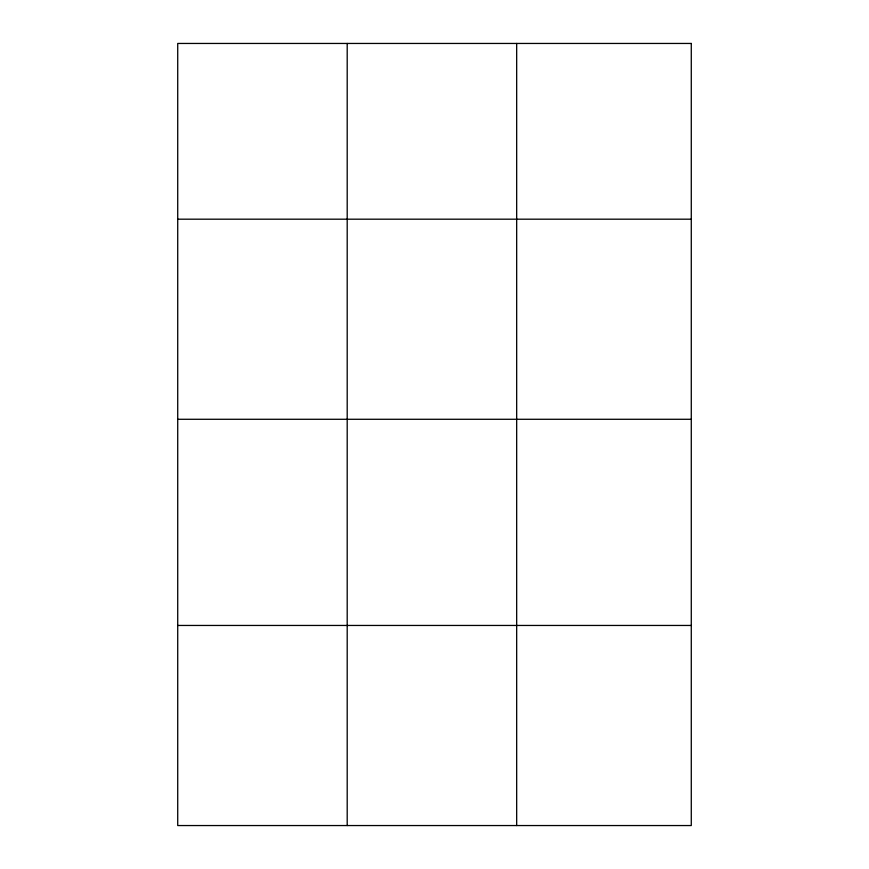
<?xml version="1.0" encoding="UTF-8"?>
<svg xmlns="http://www.w3.org/2000/svg" width="869" height="869" viewBox="0 0 869 869"><rect width="100%" height="100%" fill="white"/><g stroke="black" fill="none" stroke-linecap="round" stroke-linejoin="round"><path stroke-width="1.3" d="M177.721 219.184L691.279 219.184M177.721 419.282L691.279 419.282M177.721 625.452L691.279 625.452M516.675 43.45L516.675 825.55M347.198 43.45L347.198 825.55M691.279 43.45L177.721 43.45L177.721 825.55L691.279 825.55L691.279 43.45"/></g></svg>
